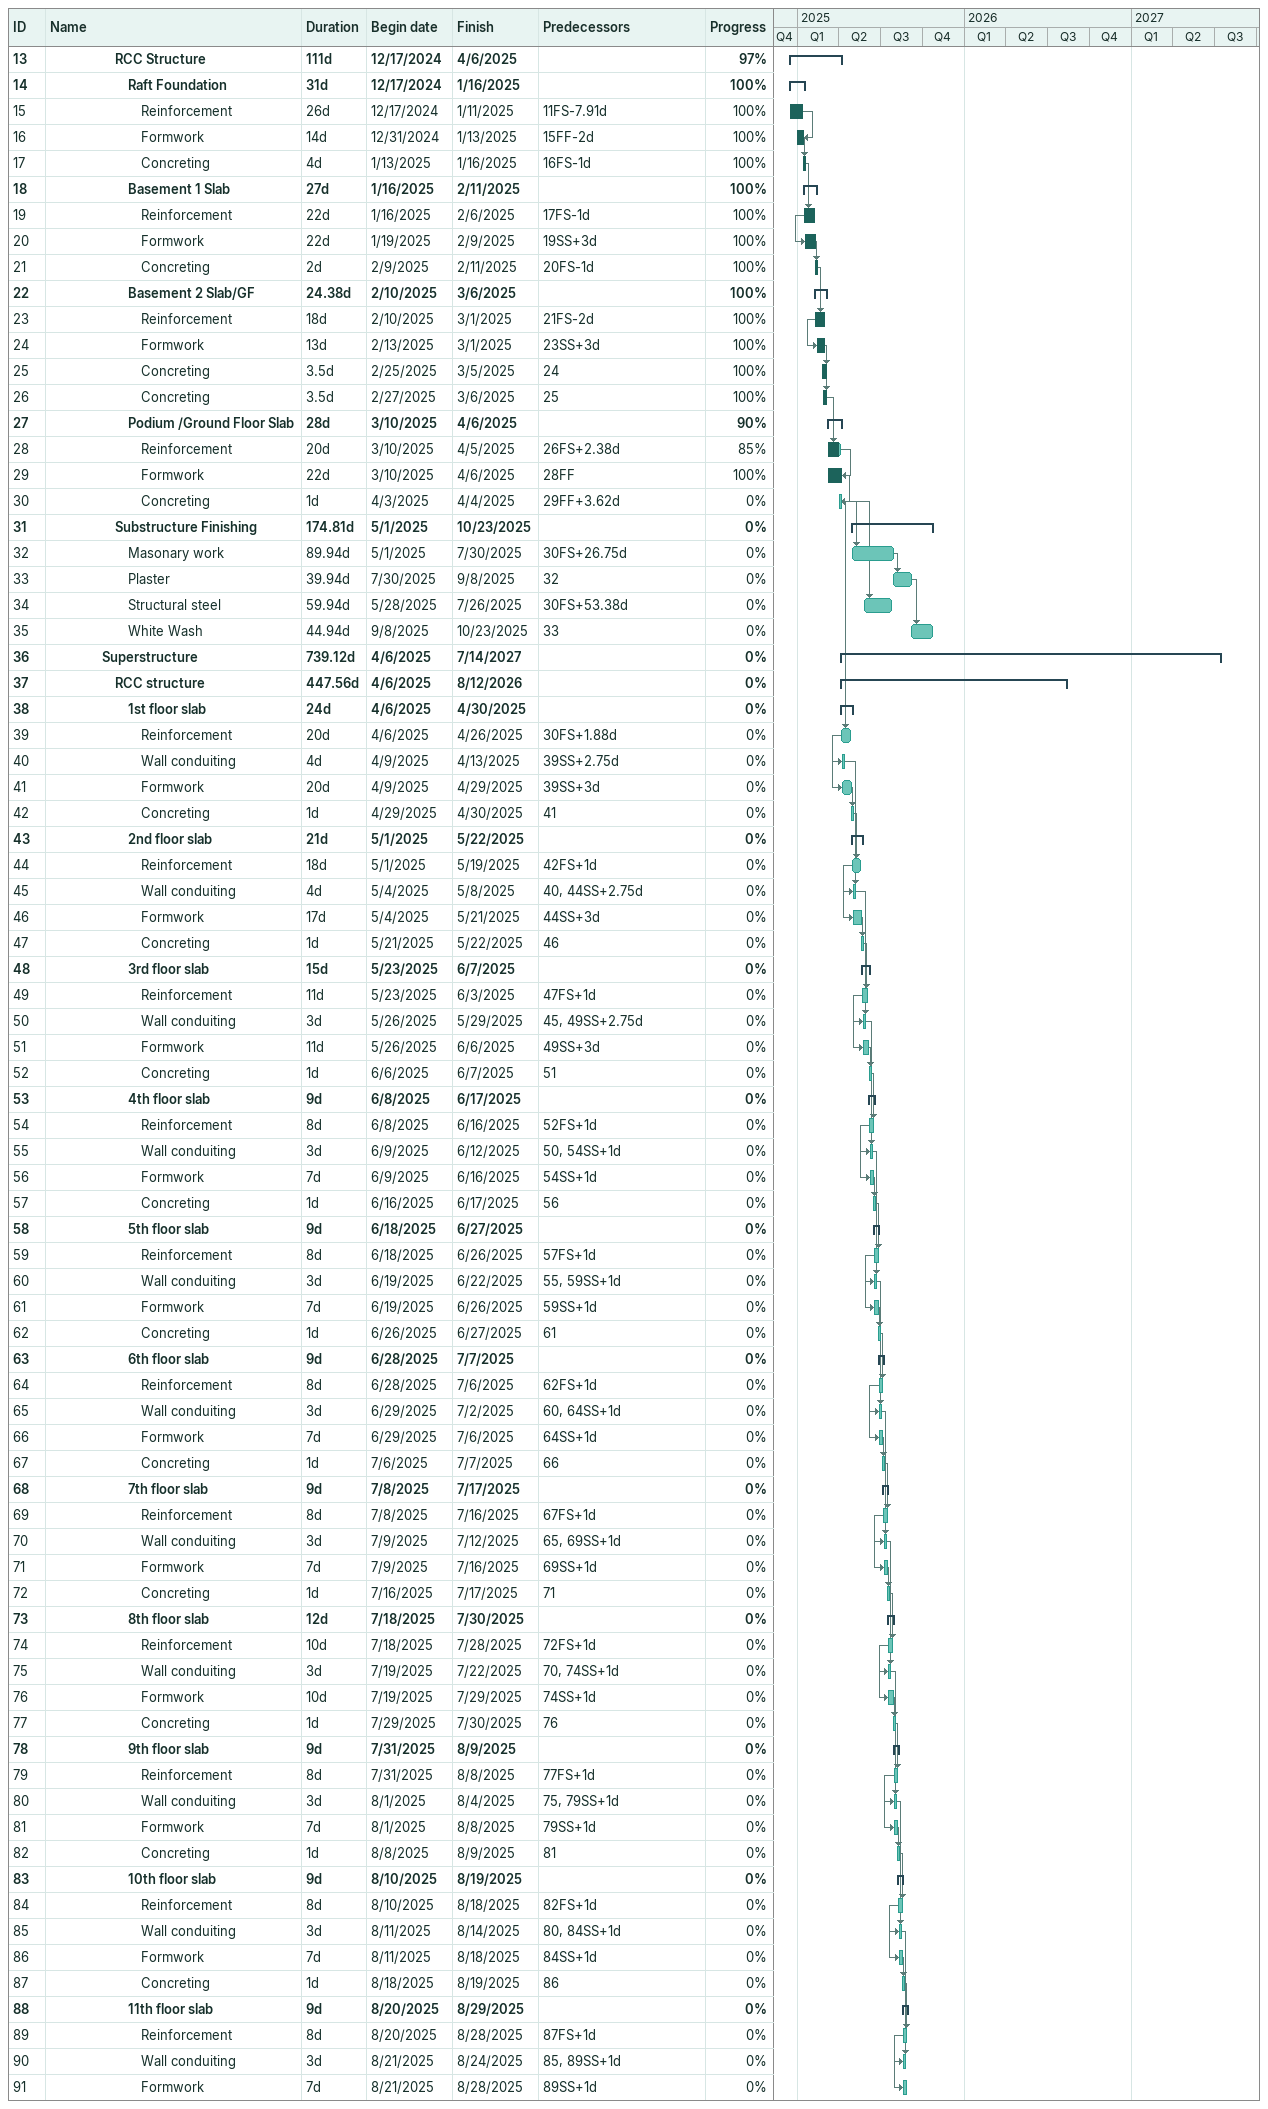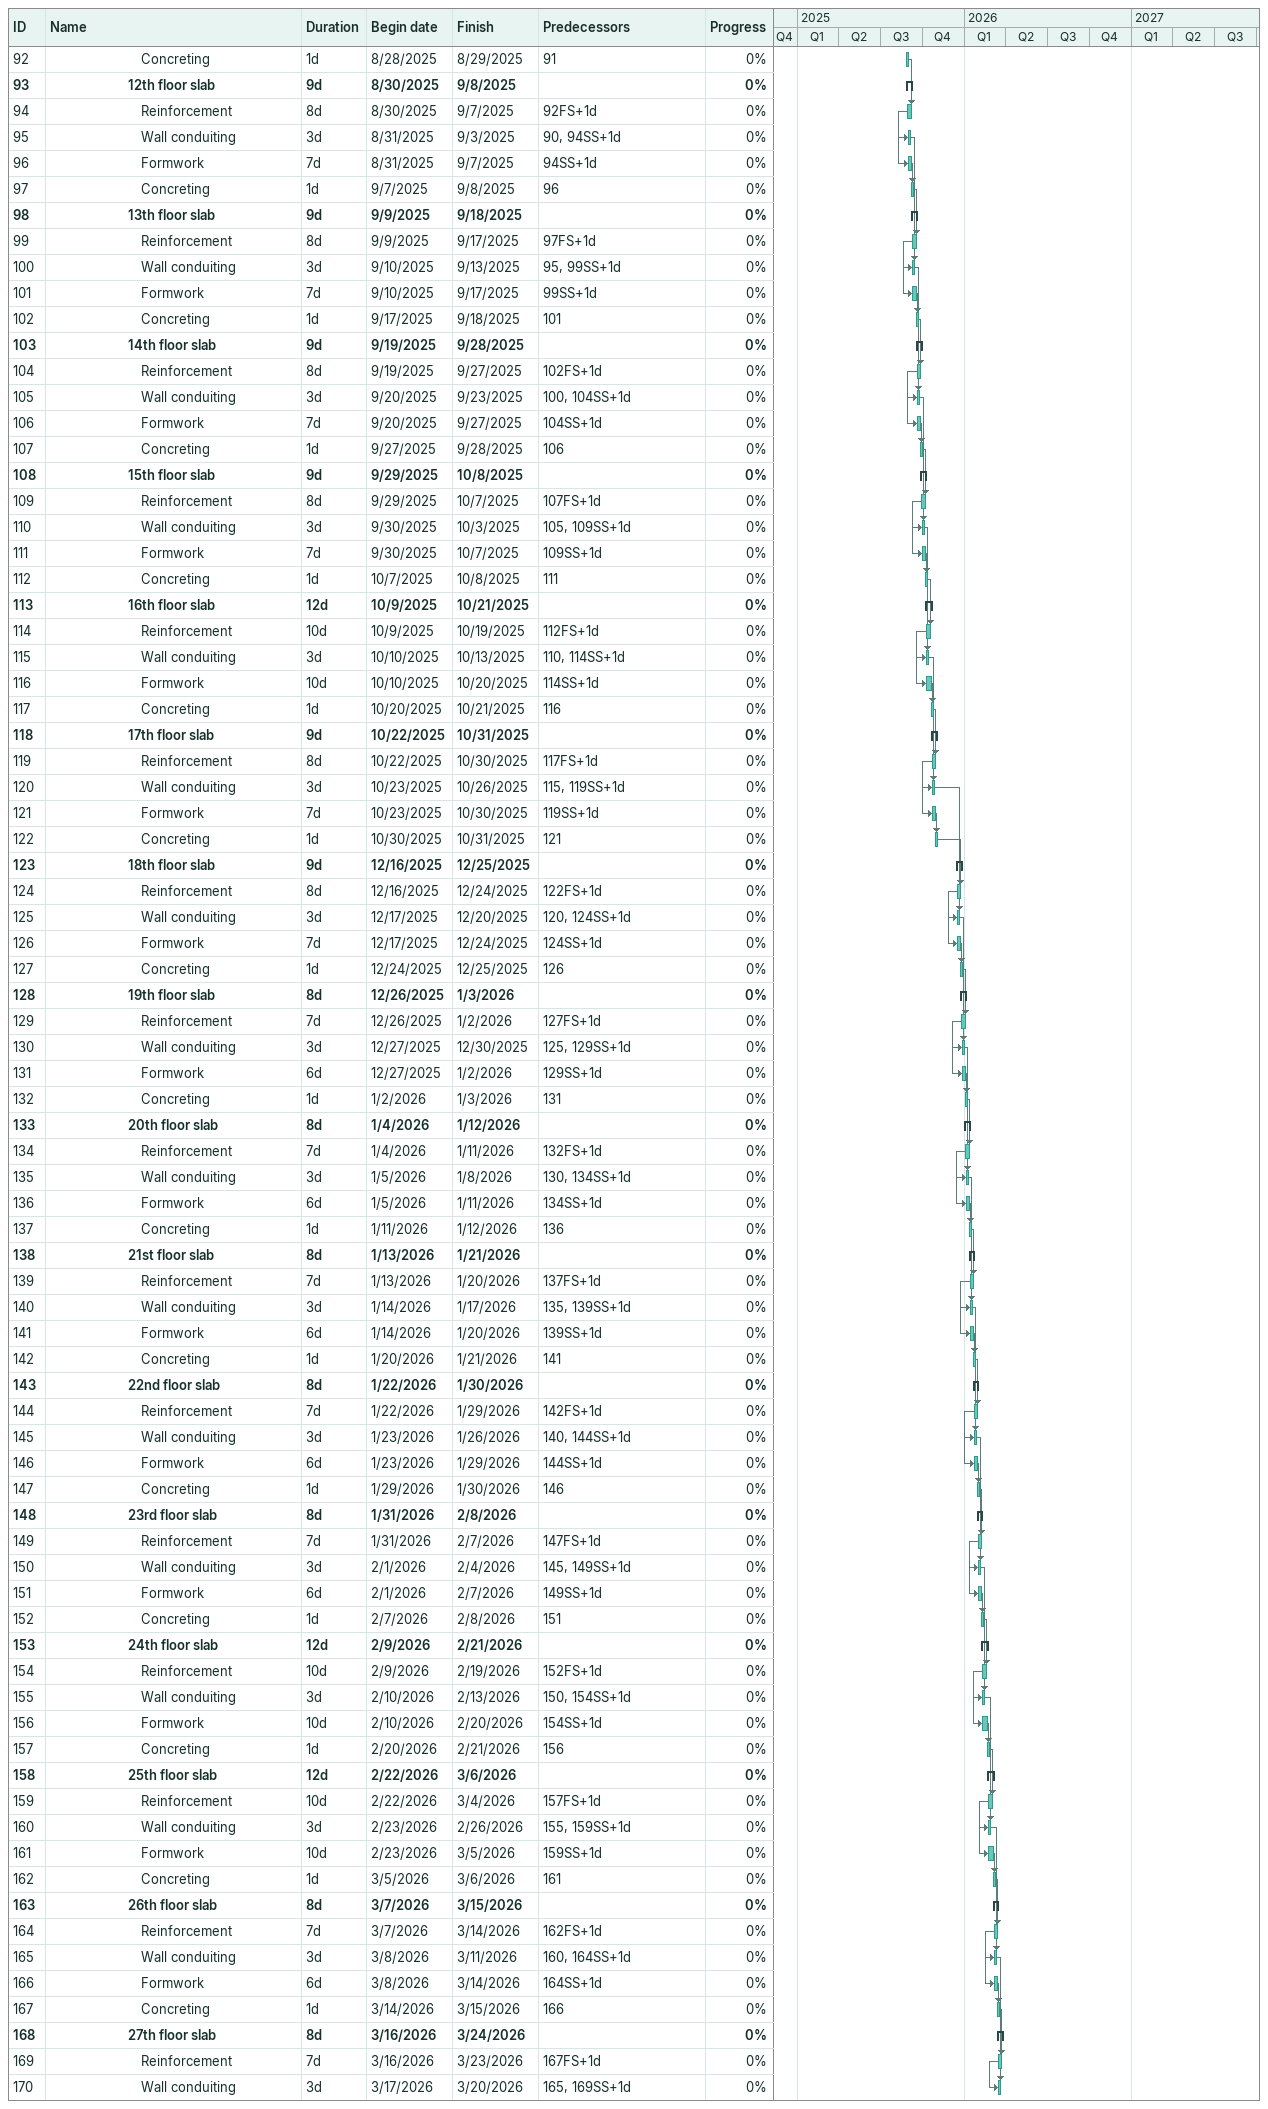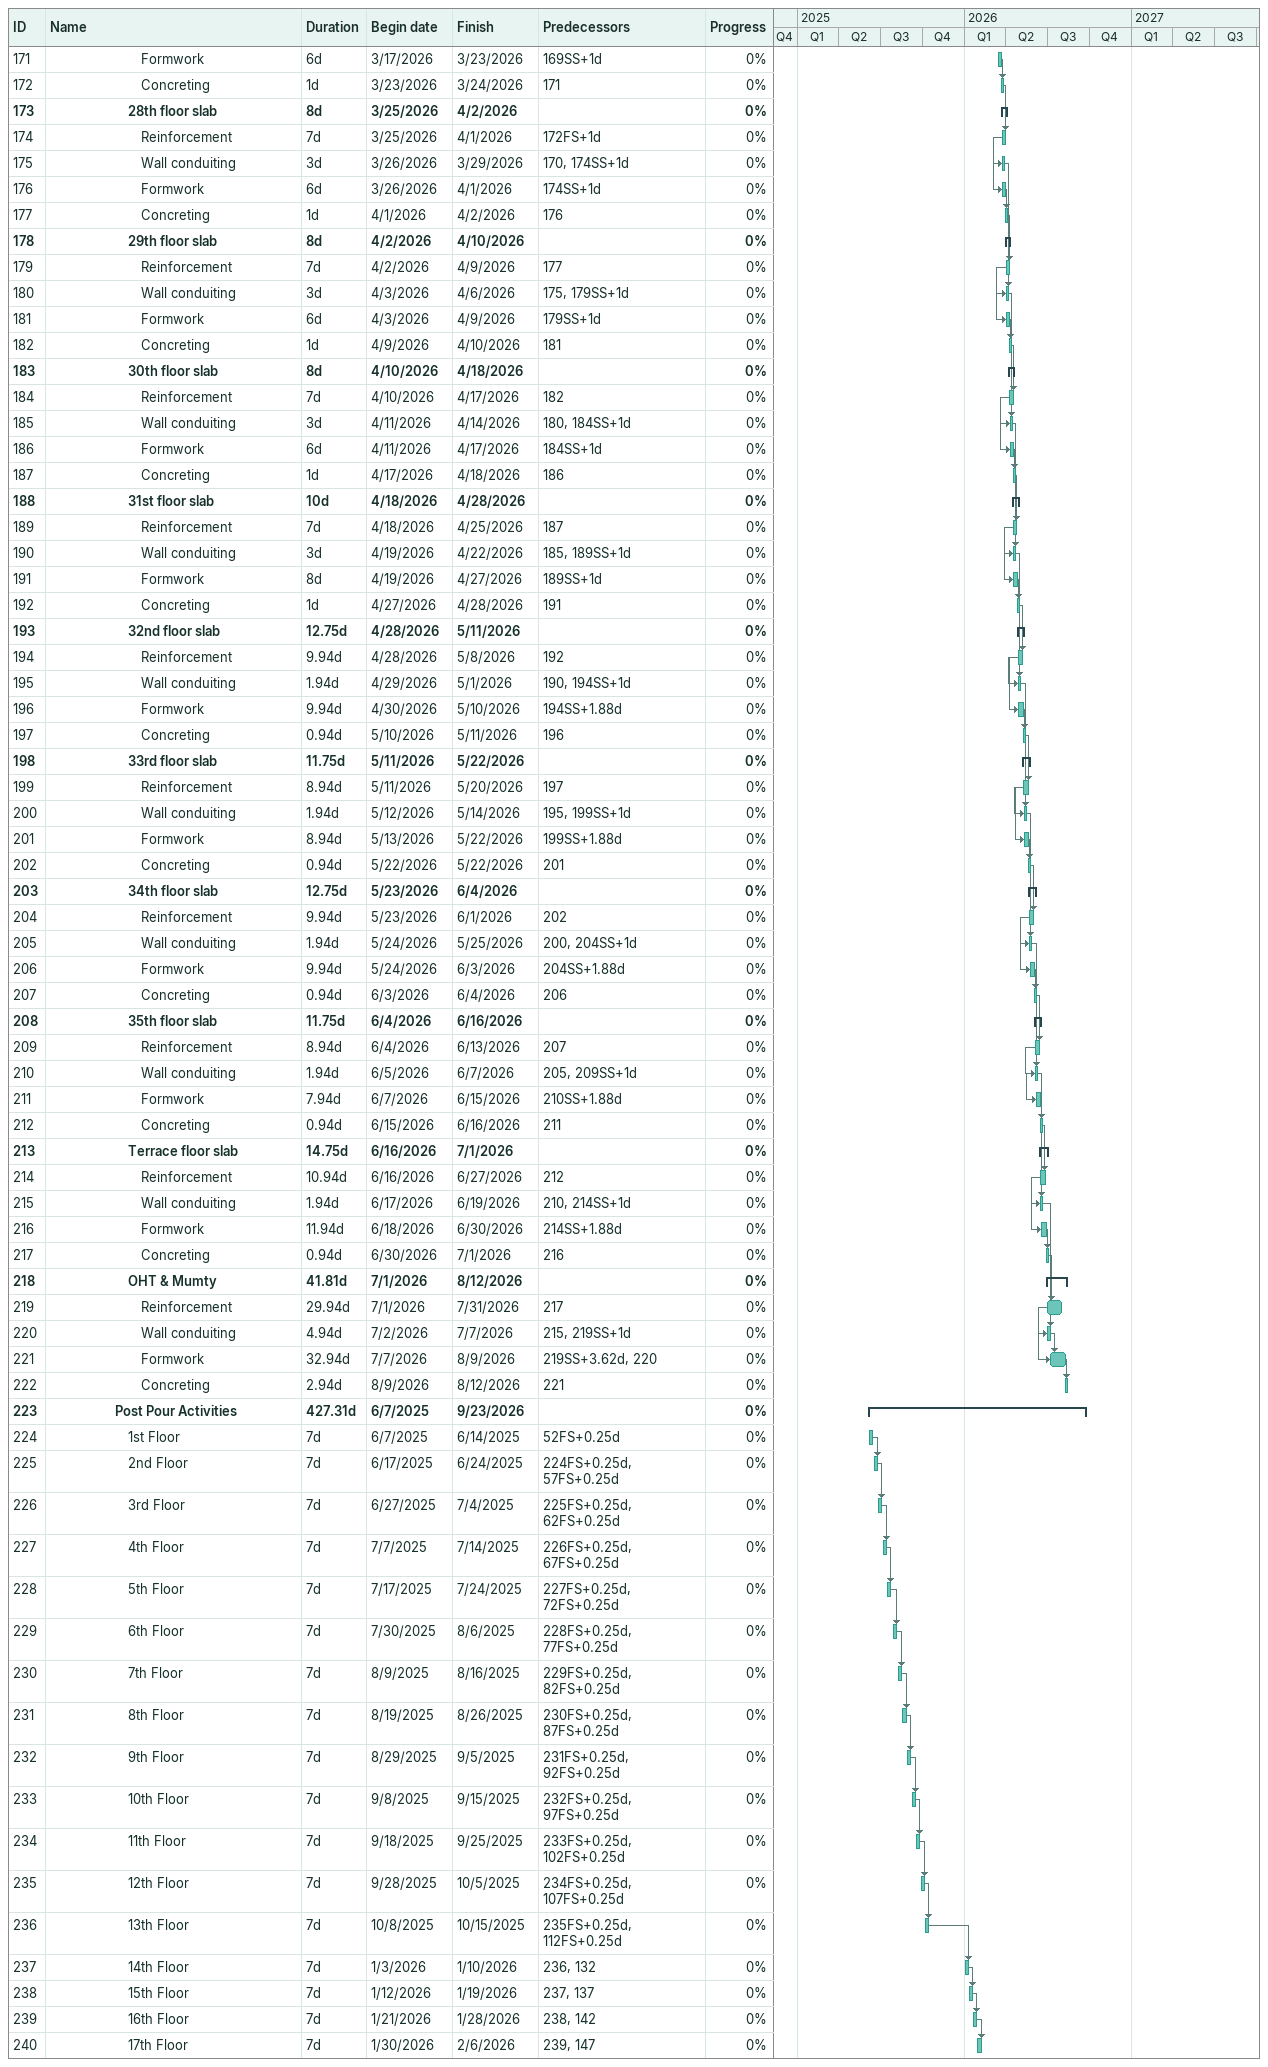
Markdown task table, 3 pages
| ID | Level | Task | Duration | Start | Finish | Predecessors | % complete |
|---|---|---|---|---|---|---|---|
| 13 | 6 | **RCC Structure** | 111d | 2024-12-17 | 2025-04-06 |  | 97 |
| 14 | 7 | **Raft Foundation** | 31d | 2024-12-17 | 2025-01-16 |  | 100 |
| 15 | 8 | Reinforcement | 26d | 2024-12-17 | 2025-01-11 | 11FS-7.91d | 100 |
| 16 | 8 | Formwork | 14d | 2024-12-31 | 2025-01-13 | 15FF-2d | 100 |
| 17 | 8 | Concreting | 4d | 2025-01-13 | 2025-01-16 | 16FS-1d | 100 |
| 18 | 7 | **Basement 1 Slab** | 27d | 2025-01-16 | 2025-02-11 |  | 100 |
| 19 | 8 | Reinforcement | 22d | 2025-01-16 | 2025-02-06 | 17FS-1d | 100 |
| 20 | 8 | Formwork | 22d | 2025-01-19 | 2025-02-09 | 19SS+3d | 100 |
| 21 | 8 | Concreting | 2d | 2025-02-09 | 2025-02-11 | 20FS-1d | 100 |
| 22 | 7 | **Basement 2 Slab/GF** | 24.38d | 2025-02-10 | 2025-03-06 |  | 100 |
| 23 | 8 | Reinforcement | 18d | 2025-02-10 | 2025-03-01 | 21FS-2d | 100 |
| 24 | 8 | Formwork | 13d | 2025-02-13 | 2025-03-01 | 23SS+3d | 100 |
| 25 | 8 | Concreting | 3.5d | 2025-02-25 | 2025-03-05 | 24 | 100 |
| 26 | 8 | Concreting | 3.5d | 2025-02-27 | 2025-03-06 | 25 | 100 |
| 27 | 7 | **Podium /Ground Floor Slab** | 28d | 2025-03-10 | 2025-04-06 |  | 90 |
| 28 | 8 | Reinforcement | 20d | 2025-03-10 | 2025-04-05 | 26FS+2.38d | 85 |
| 29 | 8 | Formwork | 22d | 2025-03-10 | 2025-04-06 | 28FF | 100 |
| 30 | 8 | Concreting | 1d | 2025-04-03 | 2025-04-04 | 29FF+3.62d | 0 |
| 31 | 6 | **Substructure Finishing** | 174.81d | 2025-05-01 | 2025-10-23 |  | 0 |
| 32 | 7 | Masonary work | 89.94d | 2025-05-01 | 2025-07-30 | 30FS+26.75d | 0 |
| 33 | 7 | Plaster | 39.94d | 2025-07-30 | 2025-09-08 | 32 | 0 |
| 34 | 7 | Structural steel | 59.94d | 2025-05-28 | 2025-07-26 | 30FS+53.38d | 0 |
| 35 | 7 | White Wash | 44.94d | 2025-09-08 | 2025-10-23 | 33 | 0 |
| 36 | 5 | **Superstructure** | 739.12d | 2025-04-06 | 2027-07-14 |  | 0 |
| 37 | 6 | **RCC structure** | 447.56d | 2025-04-06 | 2026-08-12 |  | 0 |
| 38 | 7 | **1st floor slab** | 24d | 2025-04-06 | 2025-04-30 |  | 0 |
| 39 | 8 | Reinforcement | 20d | 2025-04-06 | 2025-04-26 | 30FS+1.88d | 0 |
| 40 | 8 | Wall conduiting | 4d | 2025-04-09 | 2025-04-13 | 39SS+2.75d | 0 |
| 41 | 8 | Formwork | 20d | 2025-04-09 | 2025-04-29 | 39SS+3d | 0 |
| 42 | 8 | Concreting | 1d | 2025-04-29 | 2025-04-30 | 41 | 0 |
| 43 | 7 | **2nd floor slab** | 21d | 2025-05-01 | 2025-05-22 |  | 0 |
| 44 | 8 | Reinforcement | 18d | 2025-05-01 | 2025-05-19 | 42FS+1d | 0 |
| 45 | 8 | Wall conduiting | 4d | 2025-05-04 | 2025-05-08 | 40, 44SS+2.75d | 0 |
| 46 | 8 | Formwork | 17d | 2025-05-04 | 2025-05-21 | 44SS+3d | 0 |
| 47 | 8 | Concreting | 1d | 2025-05-21 | 2025-05-22 | 46 | 0 |
| 48 | 7 | **3rd floor slab** | 15d | 2025-05-23 | 2025-06-07 |  | 0 |
| 49 | 8 | Reinforcement | 11d | 2025-05-23 | 2025-06-03 | 47FS+1d | 0 |
| 50 | 8 | Wall conduiting | 3d | 2025-05-26 | 2025-05-29 | 45, 49SS+2.75d | 0 |
| 51 | 8 | Formwork | 11d | 2025-05-26 | 2025-06-06 | 49SS+3d | 0 |
| 52 | 8 | Concreting | 1d | 2025-06-06 | 2025-06-07 | 51 | 0 |
| 53 | 7 | **4th floor slab** | 9d | 2025-06-08 | 2025-06-17 |  | 0 |
| 54 | 8 | Reinforcement | 8d | 2025-06-08 | 2025-06-16 | 52FS+1d | 0 |
| 55 | 8 | Wall conduiting | 3d | 2025-06-09 | 2025-06-12 | 50, 54SS+1d | 0 |
| 56 | 8 | Formwork | 7d | 2025-06-09 | 2025-06-16 | 54SS+1d | 0 |
| 57 | 8 | Concreting | 1d | 2025-06-16 | 2025-06-17 | 56 | 0 |
| 58 | 7 | **5th floor slab** | 9d | 2025-06-18 | 2025-06-27 |  | 0 |
| 59 | 8 | Reinforcement | 8d | 2025-06-18 | 2025-06-26 | 57FS+1d | 0 |
| 60 | 8 | Wall conduiting | 3d | 2025-06-19 | 2025-06-22 | 55, 59SS+1d | 0 |
| 61 | 8 | Formwork | 7d | 2025-06-19 | 2025-06-26 | 59SS+1d | 0 |
| 62 | 8 | Concreting | 1d | 2025-06-26 | 2025-06-27 | 61 | 0 |
| 63 | 7 | **6th floor slab** | 9d | 2025-06-28 | 2025-07-07 |  | 0 |
| 64 | 8 | Reinforcement | 8d | 2025-06-28 | 2025-07-06 | 62FS+1d | 0 |
| 65 | 8 | Wall conduiting | 3d | 2025-06-29 | 2025-07-02 | 60, 64SS+1d | 0 |
| 66 | 8 | Formwork | 7d | 2025-06-29 | 2025-07-06 | 64SS+1d | 0 |
| 67 | 8 | Concreting | 1d | 2025-07-06 | 2025-07-07 | 66 | 0 |
| 68 | 7 | **7th floor slab** | 9d | 2025-07-08 | 2025-07-17 |  | 0 |
| 69 | 8 | Reinforcement | 8d | 2025-07-08 | 2025-07-16 | 67FS+1d | 0 |
| 70 | 8 | Wall conduiting | 3d | 2025-07-09 | 2025-07-12 | 65, 69SS+1d | 0 |
| 71 | 8 | Formwork | 7d | 2025-07-09 | 2025-07-16 | 69SS+1d | 0 |
| 72 | 8 | Concreting | 1d | 2025-07-16 | 2025-07-17 | 71 | 0 |
| 73 | 7 | **8th floor slab** | 12d | 2025-07-18 | 2025-07-30 |  | 0 |
| 74 | 8 | Reinforcement | 10d | 2025-07-18 | 2025-07-28 | 72FS+1d | 0 |
| 75 | 8 | Wall conduiting | 3d | 2025-07-19 | 2025-07-22 | 70, 74SS+1d | 0 |
| 76 | 8 | Formwork | 10d | 2025-07-19 | 2025-07-29 | 74SS+1d | 0 |
| 77 | 8 | Concreting | 1d | 2025-07-29 | 2025-07-30 | 76 | 0 |
| 78 | 7 | **9th floor slab** | 9d | 2025-07-31 | 2025-08-09 |  | 0 |
| 79 | 8 | Reinforcement | 8d | 2025-07-31 | 2025-08-08 | 77FS+1d | 0 |
| 80 | 8 | Wall conduiting | 3d | 2025-08-01 | 2025-08-04 | 75, 79SS+1d | 0 |
| 81 | 8 | Formwork | 7d | 2025-08-01 | 2025-08-08 | 79SS+1d | 0 |
| 82 | 8 | Concreting | 1d | 2025-08-08 | 2025-08-09 | 81 | 0 |
| 83 | 7 | **10th floor slab** | 9d | 2025-08-10 | 2025-08-19 |  | 0 |
| 84 | 8 | Reinforcement | 8d | 2025-08-10 | 2025-08-18 | 82FS+1d | 0 |
| 85 | 8 | Wall conduiting | 3d | 2025-08-11 | 2025-08-14 | 80, 84SS+1d | 0 |
| 86 | 8 | Formwork | 7d | 2025-08-11 | 2025-08-18 | 84SS+1d | 0 |
| 87 | 8 | Concreting | 1d | 2025-08-18 | 2025-08-19 | 86 | 0 |
| 88 | 7 | **11th floor slab** | 9d | 2025-08-20 | 2025-08-29 |  | 0 |
| 89 | 8 | Reinforcement | 8d | 2025-08-20 | 2025-08-28 | 87FS+1d | 0 |
| 90 | 8 | Wall conduiting | 3d | 2025-08-21 | 2025-08-24 | 85, 89SS+1d | 0 |
| 91 | 8 | Formwork | 7d | 2025-08-21 | 2025-08-28 | 89SS+1d | 0 |
| 92 | 8 | Concreting | 1d | 2025-08-28 | 2025-08-29 | 91 | 0 |
| 93 | 7 | **12th floor slab** | 9d | 2025-08-30 | 2025-09-08 |  | 0 |
| 94 | 8 | Reinforcement | 8d | 2025-08-30 | 2025-09-07 | 92FS+1d | 0 |
| 95 | 8 | Wall conduiting | 3d | 2025-08-31 | 2025-09-03 | 90, 94SS+1d | 0 |
| 96 | 8 | Formwork | 7d | 2025-08-31 | 2025-09-07 | 94SS+1d | 0 |
| 97 | 8 | Concreting | 1d | 2025-09-07 | 2025-09-08 | 96 | 0 |
| 98 | 7 | **13th floor slab** | 9d | 2025-09-09 | 2025-09-18 |  | 0 |
| 99 | 8 | Reinforcement | 8d | 2025-09-09 | 2025-09-17 | 97FS+1d | 0 |
| 100 | 8 | Wall conduiting | 3d | 2025-09-10 | 2025-09-13 | 95, 99SS+1d | 0 |
| 101 | 8 | Formwork | 7d | 2025-09-10 | 2025-09-17 | 99SS+1d | 0 |
| 102 | 8 | Concreting | 1d | 2025-09-17 | 2025-09-18 | 101 | 0 |
| 103 | 7 | **14th floor slab** | 9d | 2025-09-19 | 2025-09-28 |  | 0 |
| 104 | 8 | Reinforcement | 8d | 2025-09-19 | 2025-09-27 | 102FS+1d | 0 |
| 105 | 8 | Wall conduiting | 3d | 2025-09-20 | 2025-09-23 | 100, 104SS+1d | 0 |
| 106 | 8 | Formwork | 7d | 2025-09-20 | 2025-09-27 | 104SS+1d | 0 |
| 107 | 8 | Concreting | 1d | 2025-09-27 | 2025-09-28 | 106 | 0 |
| 108 | 7 | **15th floor slab** | 9d | 2025-09-29 | 2025-10-08 |  | 0 |
| 109 | 8 | Reinforcement | 8d | 2025-09-29 | 2025-10-07 | 107FS+1d | 0 |
| 110 | 8 | Wall conduiting | 3d | 2025-09-30 | 2025-10-03 | 105, 109SS+1d | 0 |
| 111 | 8 | Formwork | 7d | 2025-09-30 | 2025-10-07 | 109SS+1d | 0 |
| 112 | 8 | Concreting | 1d | 2025-10-07 | 2025-10-08 | 111 | 0 |
| 113 | 7 | **16th floor slab** | 12d | 2025-10-09 | 2025-10-21 |  | 0 |
| 114 | 8 | Reinforcement | 10d | 2025-10-09 | 2025-10-19 | 112FS+1d | 0 |
| 115 | 8 | Wall conduiting | 3d | 2025-10-10 | 2025-10-13 | 110, 114SS+1d | 0 |
| 116 | 8 | Formwork | 10d | 2025-10-10 | 2025-10-20 | 114SS+1d | 0 |
| 117 | 8 | Concreting | 1d | 2025-10-20 | 2025-10-21 | 116 | 0 |
| 118 | 7 | **17th floor slab** | 9d | 2025-10-22 | 2025-10-31 |  | 0 |
| 119 | 8 | Reinforcement | 8d | 2025-10-22 | 2025-10-30 | 117FS+1d | 0 |
| 120 | 8 | Wall conduiting | 3d | 2025-10-23 | 2025-10-26 | 115, 119SS+1d | 0 |
| 121 | 8 | Formwork | 7d | 2025-10-23 | 2025-10-30 | 119SS+1d | 0 |
| 122 | 8 | Concreting | 1d | 2025-10-30 | 2025-10-31 | 121 | 0 |
| 123 | 7 | **18th floor slab** | 9d | 2025-12-16 | 2025-12-25 |  | 0 |
| 124 | 8 | Reinforcement | 8d | 2025-12-16 | 2025-12-24 | 122FS+1d | 0 |
| 125 | 8 | Wall conduiting | 3d | 2025-12-17 | 2025-12-20 | 120, 124SS+1d | 0 |
| 126 | 8 | Formwork | 7d | 2025-12-17 | 2025-12-24 | 124SS+1d | 0 |
| 127 | 8 | Concreting | 1d | 2025-12-24 | 2025-12-25 | 126 | 0 |
| 128 | 7 | **19th floor slab** | 8d | 2025-12-26 | 2026-01-03 |  | 0 |
| 129 | 8 | Reinforcement | 7d | 2025-12-26 | 2026-01-02 | 127FS+1d | 0 |
| 130 | 8 | Wall conduiting | 3d | 2025-12-27 | 2025-12-30 | 125, 129SS+1d | 0 |
| 131 | 8 | Formwork | 6d | 2025-12-27 | 2026-01-02 | 129SS+1d | 0 |
| 132 | 8 | Concreting | 1d | 2026-01-02 | 2026-01-03 | 131 | 0 |
| 133 | 7 | **20th floor slab** | 8d | 2026-01-04 | 2026-01-12 |  | 0 |
| 134 | 8 | Reinforcement | 7d | 2026-01-04 | 2026-01-11 | 132FS+1d | 0 |
| 135 | 8 | Wall conduiting | 3d | 2026-01-05 | 2026-01-08 | 130, 134SS+1d | 0 |
| 136 | 8 | Formwork | 6d | 2026-01-05 | 2026-01-11 | 134SS+1d | 0 |
| 137 | 8 | Concreting | 1d | 2026-01-11 | 2026-01-12 | 136 | 0 |
| 138 | 7 | **21st floor slab** | 8d | 2026-01-13 | 2026-01-21 |  | 0 |
| 139 | 8 | Reinforcement | 7d | 2026-01-13 | 2026-01-20 | 137FS+1d | 0 |
| 140 | 8 | Wall conduiting | 3d | 2026-01-14 | 2026-01-17 | 135, 139SS+1d | 0 |
| 141 | 8 | Formwork | 6d | 2026-01-14 | 2026-01-20 | 139SS+1d | 0 |
| 142 | 8 | Concreting | 1d | 2026-01-20 | 2026-01-21 | 141 | 0 |
| 143 | 7 | **22nd floor slab** | 8d | 2026-01-22 | 2026-01-30 |  | 0 |
| 144 | 8 | Reinforcement | 7d | 2026-01-22 | 2026-01-29 | 142FS+1d | 0 |
| 145 | 8 | Wall conduiting | 3d | 2026-01-23 | 2026-01-26 | 140, 144SS+1d | 0 |
| 146 | 8 | Formwork | 6d | 2026-01-23 | 2026-01-29 | 144SS+1d | 0 |
| 147 | 8 | Concreting | 1d | 2026-01-29 | 2026-01-30 | 146 | 0 |
| 148 | 7 | **23rd floor slab** | 8d | 2026-01-31 | 2026-02-08 |  | 0 |
| 149 | 8 | Reinforcement | 7d | 2026-01-31 | 2026-02-07 | 147FS+1d | 0 |
| 150 | 8 | Wall conduiting | 3d | 2026-02-01 | 2026-02-04 | 145, 149SS+1d | 0 |
| 151 | 8 | Formwork | 6d | 2026-02-01 | 2026-02-07 | 149SS+1d | 0 |
| 152 | 8 | Concreting | 1d | 2026-02-07 | 2026-02-08 | 151 | 0 |
| 153 | 7 | **24th floor slab** | 12d | 2026-02-09 | 2026-02-21 |  | 0 |
| 154 | 8 | Reinforcement | 10d | 2026-02-09 | 2026-02-19 | 152FS+1d | 0 |
| 155 | 8 | Wall conduiting | 3d | 2026-02-10 | 2026-02-13 | 150, 154SS+1d | 0 |
| 156 | 8 | Formwork | 10d | 2026-02-10 | 2026-02-20 | 154SS+1d | 0 |
| 157 | 8 | Concreting | 1d | 2026-02-20 | 2026-02-21 | 156 | 0 |
| 158 | 7 | **25th floor slab** | 12d | 2026-02-22 | 2026-03-06 |  | 0 |
| 159 | 8 | Reinforcement | 10d | 2026-02-22 | 2026-03-04 | 157FS+1d | 0 |
| 160 | 8 | Wall conduiting | 3d | 2026-02-23 | 2026-02-26 | 155, 159SS+1d | 0 |
| 161 | 8 | Formwork | 10d | 2026-02-23 | 2026-03-05 | 159SS+1d | 0 |
| 162 | 8 | Concreting | 1d | 2026-03-05 | 2026-03-06 | 161 | 0 |
| 163 | 7 | **26th floor slab** | 8d | 2026-03-07 | 2026-03-15 |  | 0 |
| 164 | 8 | Reinforcement | 7d | 2026-03-07 | 2026-03-14 | 162FS+1d | 0 |
| 165 | 8 | Wall conduiting | 3d | 2026-03-08 | 2026-03-11 | 160, 164SS+1d | 0 |
| 166 | 8 | Formwork | 6d | 2026-03-08 | 2026-03-14 | 164SS+1d | 0 |
| 167 | 8 | Concreting | 1d | 2026-03-14 | 2026-03-15 | 166 | 0 |
| 168 | 7 | **27th floor slab** | 8d | 2026-03-16 | 2026-03-24 |  | 0 |
| 169 | 8 | Reinforcement | 7d | 2026-03-16 | 2026-03-23 | 167FS+1d | 0 |
| 170 | 8 | Wall conduiting | 3d | 2026-03-17 | 2026-03-20 | 165, 169SS+1d | 0 |
| 171 | 8 | Formwork | 6d | 2026-03-17 | 2026-03-23 | 169SS+1d | 0 |
| 172 | 8 | Concreting | 1d | 2026-03-23 | 2026-03-24 | 171 | 0 |
| 173 | 7 | **28th floor slab** | 8d | 2026-03-25 | 2026-04-02 |  | 0 |
| 174 | 8 | Reinforcement | 7d | 2026-03-25 | 2026-04-01 | 172FS+1d | 0 |
| 175 | 8 | Wall conduiting | 3d | 2026-03-26 | 2026-03-29 | 170, 174SS+1d | 0 |
| 176 | 8 | Formwork | 6d | 2026-03-26 | 2026-04-01 | 174SS+1d | 0 |
| 177 | 8 | Concreting | 1d | 2026-04-01 | 2026-04-02 | 176 | 0 |
| 178 | 7 | **29th floor slab** | 8d | 2026-04-02 | 2026-04-10 |  | 0 |
| 179 | 8 | Reinforcement | 7d | 2026-04-02 | 2026-04-09 | 177 | 0 |
| 180 | 8 | Wall conduiting | 3d | 2026-04-03 | 2026-04-06 | 175, 179SS+1d | 0 |
| 181 | 8 | Formwork | 6d | 2026-04-03 | 2026-04-09 | 179SS+1d | 0 |
| 182 | 8 | Concreting | 1d | 2026-04-09 | 2026-04-10 | 181 | 0 |
| 183 | 7 | **30th floor slab** | 8d | 2026-04-10 | 2026-04-18 |  | 0 |
| 184 | 8 | Reinforcement | 7d | 2026-04-10 | 2026-04-17 | 182 | 0 |
| 185 | 8 | Wall conduiting | 3d | 2026-04-11 | 2026-04-14 | 180, 184SS+1d | 0 |
| 186 | 8 | Formwork | 6d | 2026-04-11 | 2026-04-17 | 184SS+1d | 0 |
| 187 | 8 | Concreting | 1d | 2026-04-17 | 2026-04-18 | 186 | 0 |
| 188 | 7 | **31st floor slab** | 10d | 2026-04-18 | 2026-04-28 |  | 0 |
| 189 | 8 | Reinforcement | 7d | 2026-04-18 | 2026-04-25 | 187 | 0 |
| 190 | 8 | Wall conduiting | 3d | 2026-04-19 | 2026-04-22 | 185, 189SS+1d | 0 |
| 191 | 8 | Formwork | 8d | 2026-04-19 | 2026-04-27 | 189SS+1d | 0 |
| 192 | 8 | Concreting | 1d | 2026-04-27 | 2026-04-28 | 191 | 0 |
| 193 | 7 | **32nd floor slab** | 12.75d | 2026-04-28 | 2026-05-11 |  | 0 |
| 194 | 8 | Reinforcement | 9.94d | 2026-04-28 | 2026-05-08 | 192 | 0 |
| 195 | 8 | Wall conduiting | 1.94d | 2026-04-29 | 2026-05-01 | 190, 194SS+1d | 0 |
| 196 | 8 | Formwork | 9.94d | 2026-04-30 | 2026-05-10 | 194SS+1.88d | 0 |
| 197 | 8 | Concreting | 0.94d | 2026-05-10 | 2026-05-11 | 196 | 0 |
| 198 | 7 | **33rd floor slab** | 11.75d | 2026-05-11 | 2026-05-22 |  | 0 |
| 199 | 8 | Reinforcement | 8.94d | 2026-05-11 | 2026-05-20 | 197 | 0 |
| 200 | 8 | Wall conduiting | 1.94d | 2026-05-12 | 2026-05-14 | 195, 199SS+1d | 0 |
| 201 | 8 | Formwork | 8.94d | 2026-05-13 | 2026-05-22 | 199SS+1.88d | 0 |
| 202 | 8 | Concreting | 0.94d | 2026-05-22 | 2026-05-22 | 201 | 0 |
| 203 | 7 | **34th floor slab** | 12.75d | 2026-05-23 | 2026-06-04 |  | 0 |
| 204 | 8 | Reinforcement | 9.94d | 2026-05-23 | 2026-06-01 | 202 | 0 |
| 205 | 8 | Wall conduiting | 1.94d | 2026-05-24 | 2026-05-25 | 200, 204SS+1d | 0 |
| 206 | 8 | Formwork | 9.94d | 2026-05-24 | 2026-06-03 | 204SS+1.88d | 0 |
| 207 | 8 | Concreting | 0.94d | 2026-06-03 | 2026-06-04 | 206 | 0 |
| 208 | 7 | **35th floor slab** | 11.75d | 2026-06-04 | 2026-06-16 |  | 0 |
| 209 | 8 | Reinforcement | 8.94d | 2026-06-04 | 2026-06-13 | 207 | 0 |
| 210 | 8 | Wall conduiting | 1.94d | 2026-06-05 | 2026-06-07 | 205, 209SS+1d | 0 |
| 211 | 8 | Formwork | 7.94d | 2026-06-07 | 2026-06-15 | 210SS+1.88d | 0 |
| 212 | 8 | Concreting | 0.94d | 2026-06-15 | 2026-06-16 | 211 | 0 |
| 213 | 7 | **Terrace floor slab** | 14.75d | 2026-06-16 | 2026-07-01 |  | 0 |
| 214 | 8 | Reinforcement | 10.94d | 2026-06-16 | 2026-06-27 | 212 | 0 |
| 215 | 8 | Wall conduiting | 1.94d | 2026-06-17 | 2026-06-19 | 210, 214SS+1d | 0 |
| 216 | 8 | Formwork | 11.94d | 2026-06-18 | 2026-06-30 | 214SS+1.88d | 0 |
| 217 | 8 | Concreting | 0.94d | 2026-06-30 | 2026-07-01 | 216 | 0 |
| 218 | 7 | **OHT & Mumty** | 41.81d | 2026-07-01 | 2026-08-12 |  | 0 |
| 219 | 8 | Reinforcement | 29.94d | 2026-07-01 | 2026-07-31 | 217 | 0 |
| 220 | 8 | Wall conduiting | 4.94d | 2026-07-02 | 2026-07-07 | 215, 219SS+1d | 0 |
| 221 | 8 | Formwork | 32.94d | 2026-07-07 | 2026-08-09 | 219SS+3.62d, 220 | 0 |
| 222 | 8 | Concreting | 2.94d | 2026-08-09 | 2026-08-12 | 221 | 0 |
| 223 | 6 | **Post Pour Activities** | 427.31d | 2025-06-07 | 2026-09-23 |  | 0 |
| 224 | 7 | 1st Floor | 7d | 2025-06-07 | 2025-06-14 | 52FS+0.25d | 0 |
| 225 | 7 | 2nd Floor | 7d | 2025-06-17 | 2025-06-24 | 224FS+0.25d, 57FS+0.25d | 0 |
| 226 | 7 | 3rd Floor | 7d | 2025-06-27 | 2025-07-04 | 225FS+0.25d, 62FS+0.25d | 0 |
| 227 | 7 | 4th Floor | 7d | 2025-07-07 | 2025-07-14 | 226FS+0.25d, 67FS+0.25d | 0 |
| 228 | 7 | 5th Floor | 7d | 2025-07-17 | 2025-07-24 | 227FS+0.25d, 72FS+0.25d | 0 |
| 229 | 7 | 6th Floor | 7d | 2025-07-30 | 2025-08-06 | 228FS+0.25d, 77FS+0.25d | 0 |
| 230 | 7 | 7th Floor | 7d | 2025-08-09 | 2025-08-16 | 229FS+0.25d, 82FS+0.25d | 0 |
| 231 | 7 | 8th Floor | 7d | 2025-08-19 | 2025-08-26 | 230FS+0.25d, 87FS+0.25d | 0 |
| 232 | 7 | 9th Floor | 7d | 2025-08-29 | 2025-09-05 | 231FS+0.25d, 92FS+0.25d | 0 |
| 233 | 7 | 10th Floor | 7d | 2025-09-08 | 2025-09-15 | 232FS+0.25d, 97FS+0.25d | 0 |
| 234 | 7 | 11th Floor | 7d | 2025-09-18 | 2025-09-25 | 233FS+0.25d, 102FS+0.25d | 0 |
| 235 | 7 | 12th Floor | 7d | 2025-09-28 | 2025-10-05 | 234FS+0.25d, 107FS+0.25d | 0 |
| 236 | 7 | 13th Floor | 7d | 2025-10-08 | 2025-10-15 | 235FS+0.25d, 112FS+0.25d | 0 |
| 237 | 7 | 14th Floor | 7d | 2026-01-03 | 2026-01-10 | 236, 132 | 0 |
| 238 | 7 | 15th Floor | 7d | 2026-01-12 | 2026-01-19 | 237, 137 | 0 |
| 239 | 7 | 16th Floor | 7d | 2026-01-21 | 2026-01-28 | 238, 142 | 0 |
| 240 | 7 | 17th Floor | 7d | 2026-01-30 | 2026-02-06 | 239, 147 | 0 |
